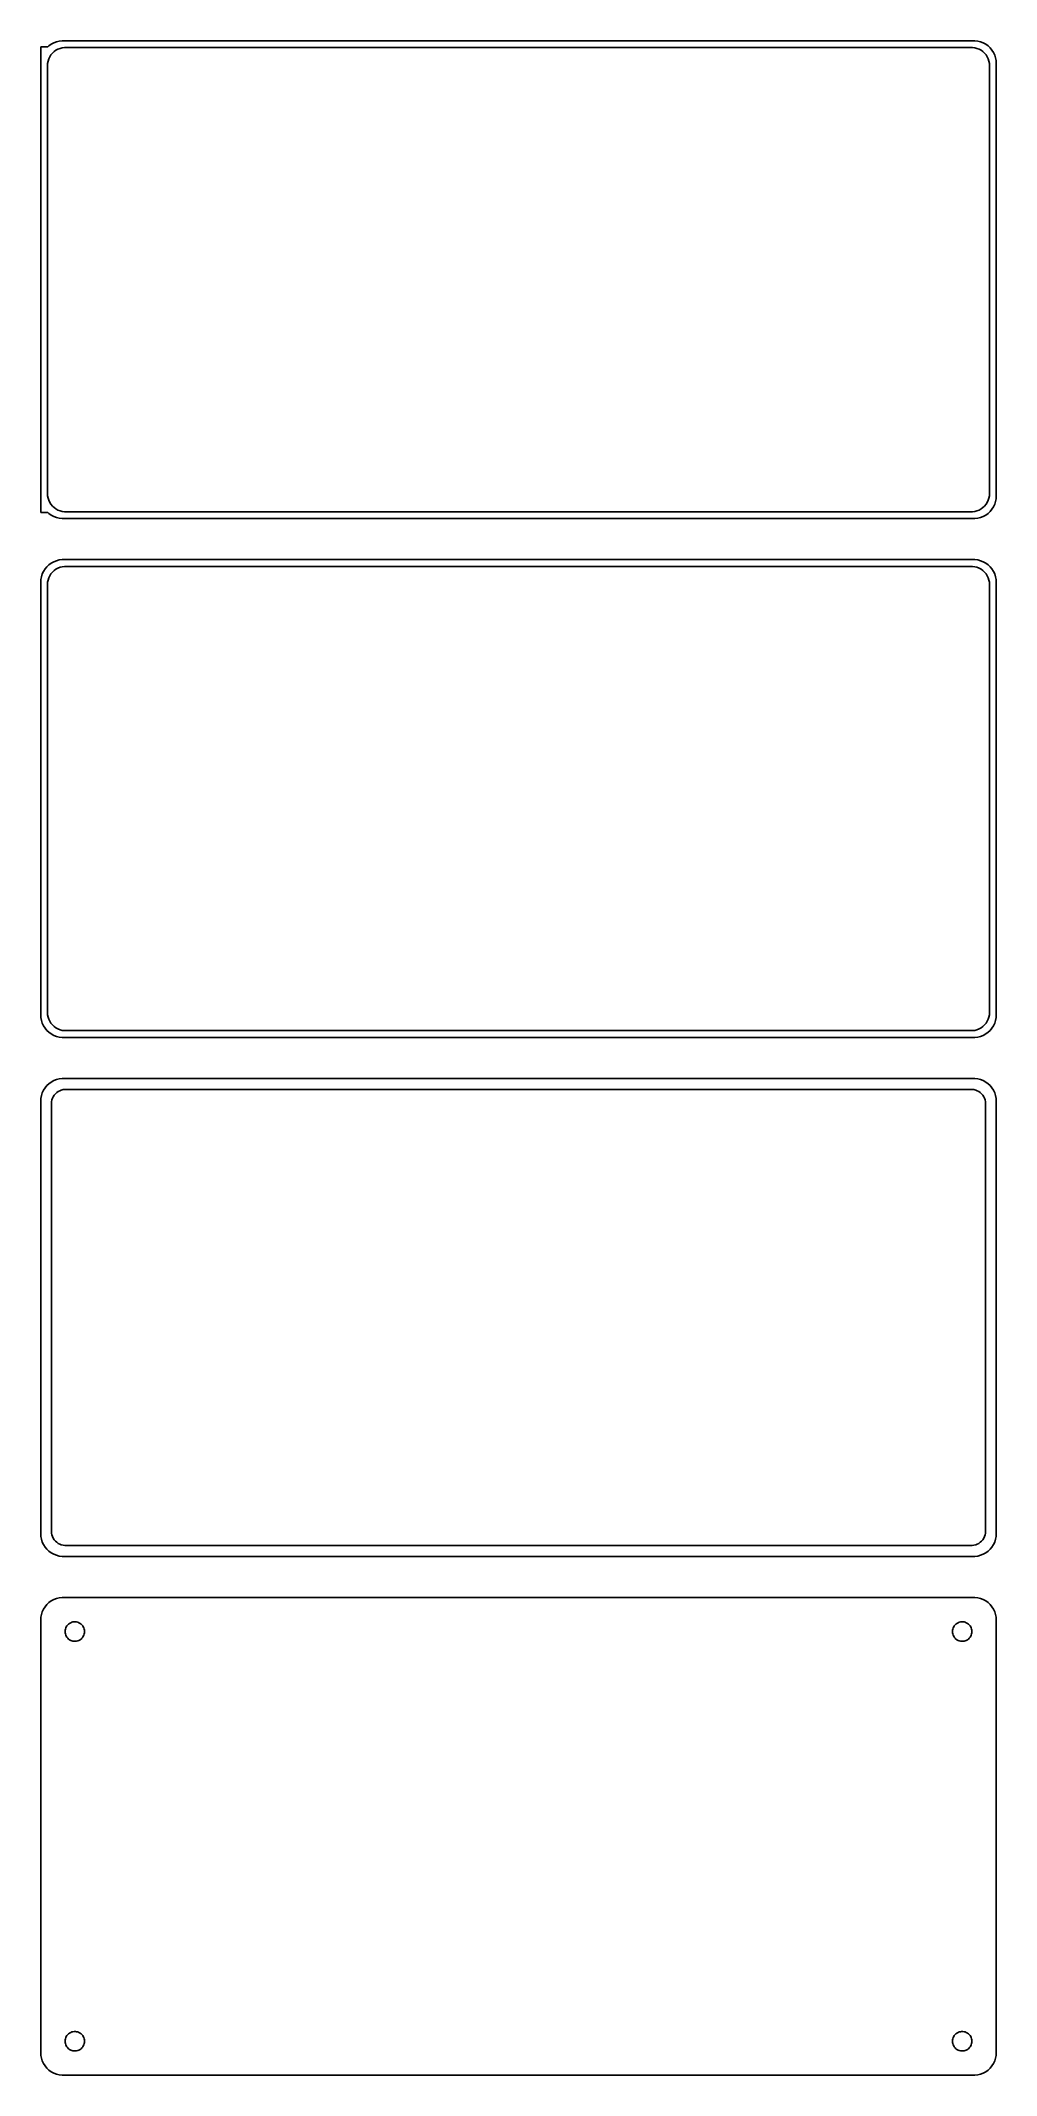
# Model space of a CAD drawing. Header units: metres. Extents: x -105 to 105, y 404 to 850.
import ezdxf

# ---------------------------------------------------------------- set-up
doc = ezdxf.new("R2010")
doc.units = ezdxf.units.M

msp = doc.modelspace()

# ---------------------------------------------------------------- linework, layer by layer
for p, q in [((-103.187, 849.353), (-103.4, 849.153)), ((-102.679, 849.722), (-103.187, 849.353)), ((-102.129, 850.024), (-102.679, 849.722)), ((-101.545, 850.255), (-102.129, 850.024)), ((-100.937, 850.411), (-101.545, 850.255)), ((-100.314, 850.49), (-100.937, 850.411)), ((100.314, 850.49), (-100.314, 850.49)), ((100.937, 850.411), (100.314, 850.49)), ((101.545, 850.255), (100.937, 850.411)), ((102.129, 850.024), (101.545, 850.255)), ((102.679, 849.722), (102.129, 850.024)), ((103.187, 849.353), (102.679, 849.722)), ((103.645, 848.923), (103.187, 849.353)), ((-103.4, 849.153), (-105, 849.153)), ((-105, 849.153), (-105, 746.847)), ((-103.5, 845), (-103.468, 845.501)), ((-103.5, 751), (-103.5, 845)), ((-103.468, 845.501), (-103.374, 845.995)), ((-103.374, 845.995), (-103.219, 846.472)), ((-103.219, 846.472), (-103.005, 846.927)), ((-103.005, 846.927), (-102.736, 847.351)), ((-102.736, 847.351), (-102.416, 847.738)), ((-102.416, 847.738), (-102.05, 848.082)), ((-102.05, 848.082), (-101.643, 848.377)), ((-101.643, 848.377), (-101.203, 848.619)), ((-101.203, 848.619), (-100.736, 848.804)), ((-100.736, 848.804), (-100.25, 848.929)), ((-100.25, 848.929), (-99.7512, 848.992)), ((-99.7512, 848.992), (99.7512, 848.992)), ((99.7512, 848.992), (100.25, 848.929)), ((100.25, 848.929), (100.736, 848.804)), ((100.736, 848.804), (101.203, 848.619)), ((101.203, 848.619), (101.643, 848.377)), ((101.643, 848.377), (102.05, 848.082)), ((102.05, 848.082), (102.416, 847.738)), ((102.416, 847.738), (102.736, 847.351)), ((102.736, 847.351), (103.005, 846.927)), ((103.005, 846.927), (103.219, 846.472)), ((103.219, 846.472), (103.374, 845.995)), ((103.374, 845.995), (103.468, 845.501)), ((103.468, 845.501), (103.5, 845)), ((103.5, 845), (103.5, 751)), ((104.045, 848.439), (103.645, 848.923)), ((104.382, 847.909), (104.045, 848.439)), ((104.649, 847.341), (104.382, 847.909)), ((104.843, 846.743), (104.649, 847.341)), ((104.961, 846.127), (104.843, 846.743)), ((105, 845.5), (104.961, 846.127)), ((105, 750.5), (105, 845.5)), ((-103.468, 750.499), (-103.5, 751)), ((103.5, 751), (103.468, 750.499)), ((-105, 746.847), (-103.4, 746.847)), ((-103.374, 750.005), (-103.468, 750.499)), ((-103.4, 746.847), (-103.187, 746.647)), ((-103.219, 749.528), (-103.374, 750.005)), ((-103.005, 749.073), (-103.219, 749.528)), ((-103.187, 746.647), (-102.679, 746.278)), ((-102.736, 748.649), (-103.005, 749.073)), ((-102.416, 748.262), (-102.736, 748.649)), ((-102.05, 747.918), (-102.416, 748.262)), ((-101.643, 747.623), (-102.05, 747.918)), ((-101.203, 747.381), (-101.643, 747.623)), ((-100.736, 747.196), (-101.203, 747.381)), ((-100.25, 747.071), (-100.736, 747.196)), ((-99.7512, 747.008), (-100.25, 747.071)), ((99.7512, 747.008), (-99.7512, 747.008)), ((100.25, 747.071), (99.7512, 747.008)), ((100.736, 747.196), (100.25, 747.071)), ((101.203, 747.381), (100.736, 747.196)), ((101.643, 747.623), (101.203, 747.381)), ((102.05, 747.918), (101.643, 747.623)), ((102.416, 748.262), (102.05, 747.918)), ((102.736, 748.649), (102.416, 748.262)), ((102.679, 746.278), (103.187, 746.647)), ((103.005, 749.073), (102.736, 748.649)), ((103.219, 749.528), (103.005, 749.073)), ((103.187, 746.647), (103.645, 747.077)), ((103.374, 750.005), (103.219, 749.528)), ((103.468, 750.499), (103.374, 750.005)), ((103.645, 747.077), (104.045, 747.561)), ((104.045, 747.561), (104.382, 748.091)), ((104.382, 748.091), (104.649, 748.659)), ((104.649, 748.659), (104.843, 749.257)), ((104.843, 749.257), (104.961, 749.873)), ((104.961, 749.873), (105, 750.5)), ((-102.679, 746.278), (-102.129, 745.976)), ((-102.129, 745.976), (-101.545, 745.745)), ((-101.545, 745.745), (-100.937, 745.589)), ((-100.937, 745.589), (-100.314, 745.51)), ((-100.314, 745.51), (100.314, 745.51)), ((100.314, 745.51), (100.937, 745.589)), ((100.937, 745.589), (101.545, 745.745)), ((101.545, 745.745), (102.129, 745.976)), ((102.129, 745.976), (102.679, 746.278)), ((-104.649, 733.341), (-104.843, 732.743)), ((-104.382, 733.909), (-104.649, 733.341)), ((-104.045, 734.439), (-104.382, 733.909)), ((-103.645, 734.923), (-104.045, 734.439)), ((-103.187, 735.353), (-103.645, 734.923)), ((-102.679, 735.722), (-103.187, 735.353)), ((-103.005, 732.927), (-102.736, 733.351)), ((-102.736, 733.351), (-102.416, 733.738)), ((-102.129, 736.024), (-102.679, 735.722)), ((-102.416, 733.738), (-102.05, 734.082)), ((-101.545, 736.255), (-102.129, 736.024)), ((-102.05, 734.082), (-101.643, 734.377)), ((-101.643, 734.377), (-101.203, 734.619)), ((-100.937, 736.411), (-101.545, 736.255)), ((-101.203, 734.619), (-100.736, 734.804)), ((-100.314, 736.49), (-100.937, 736.411)), ((-100.736, 734.804), (-100.25, 734.929)), ((100.314, 736.49), (-100.314, 736.49)), ((-100.25, 734.929), (-99.7512, 734.992)), ((-99.7512, 734.992), (99.7512, 734.992)), ((99.7512, 734.992), (100.25, 734.929)), ((100.25, 734.929), (100.736, 734.804)), ((100.937, 736.411), (100.314, 736.49)), ((100.736, 734.804), (101.203, 734.619)), ((101.545, 736.255), (100.937, 736.411)), ((101.203, 734.619), (101.643, 734.377)), ((102.129, 736.024), (101.545, 736.255)), ((101.643, 734.377), (102.05, 734.082)), ((102.05, 734.082), (102.416, 733.738)), ((102.679, 735.722), (102.129, 736.024)), ((102.416, 733.738), (102.736, 733.351)), ((103.187, 735.353), (102.679, 735.722)), ((102.736, 733.351), (103.005, 732.927)), ((103.645, 734.923), (103.187, 735.353)), ((104.045, 734.439), (103.645, 734.923)), ((104.382, 733.909), (104.045, 734.439)), ((104.649, 733.341), (104.382, 733.909)), ((104.843, 732.743), (104.649, 733.341)), ((-104.961, 732.127), (-105, 731.5)), ((-105, 731.5), (-105, 636.5)), ((-104.843, 732.743), (-104.961, 732.127)), ((-103.5, 731), (-103.468, 731.501)), ((-103.5, 637), (-103.5, 731)), ((-103.468, 731.501), (-103.374, 731.995)), ((-103.374, 731.995), (-103.219, 732.472)), ((-103.219, 732.472), (-103.005, 732.927)), ((103.005, 732.927), (103.219, 732.472)), ((103.219, 732.472), (103.374, 731.995)), ((103.374, 731.995), (103.468, 731.501)), ((103.468, 731.501), (103.5, 731)), ((103.5, 731), (103.5, 637)), ((104.961, 732.127), (104.843, 732.743)), ((105, 731.5), (104.961, 732.127)), ((105, 636.5), (105, 731.5)), ((-105, 636.5), (-104.961, 635.873)), ((-104.961, 635.873), (-104.843, 635.257)), ((-104.843, 635.257), (-104.649, 634.659)), ((-103.468, 636.499), (-103.5, 637)), ((-103.374, 636.005), (-103.468, 636.499)), ((-103.219, 635.528), (-103.374, 636.005)), ((-103.005, 635.073), (-103.219, 635.528)), ((-102.736, 634.649), (-103.005, 635.073)), ((103.005, 635.073), (102.736, 634.649)), ((103.219, 635.528), (103.005, 635.073)), ((103.374, 636.005), (103.219, 635.528)), ((103.468, 636.499), (103.374, 636.005)), ((103.5, 637), (103.468, 636.499)), ((104.649, 634.659), (104.843, 635.257)), ((104.843, 635.257), (104.961, 635.873)), ((104.961, 635.873), (105, 636.5)), ((-104.649, 634.659), (-104.382, 634.091)), ((-104.382, 634.091), (-104.045, 633.561)), ((-104.045, 633.561), (-103.645, 633.077)), ((-103.645, 633.077), (-103.187, 632.647)), ((-103.187, 632.647), (-102.679, 632.278)), ((-102.416, 634.262), (-102.736, 634.649)), ((-102.679, 632.278), (-102.129, 631.976)), ((-102.05, 633.918), (-102.416, 634.262)), ((-102.129, 631.976), (-101.545, 631.745)), ((-101.643, 633.623), (-102.05, 633.918)), ((-101.203, 633.381), (-101.643, 633.623)), ((-101.545, 631.745), (-100.937, 631.589)), ((-100.736, 633.196), (-101.203, 633.381)), ((-100.937, 631.589), (-100.314, 631.51)), ((-100.25, 633.071), (-100.736, 633.196)), ((-100.314, 631.51), (100.314, 631.51)), ((-99.7512, 633.008), (-100.25, 633.071)), ((99.7512, 633.008), (-99.7512, 633.008)), ((100.25, 633.071), (99.7512, 633.008)), ((100.736, 633.196), (100.25, 633.071)), ((100.314, 631.51), (100.937, 631.589)), ((101.203, 633.381), (100.736, 633.196)), ((100.937, 631.589), (101.545, 631.745)), ((101.643, 633.623), (101.203, 633.381)), ((101.545, 631.745), (102.129, 631.976)), ((102.05, 633.918), (101.643, 633.623)), ((102.416, 634.262), (102.05, 633.918)), ((102.129, 631.976), (102.679, 632.278)), ((102.736, 634.649), (102.416, 634.262)), ((102.679, 632.278), (103.187, 632.647)), ((103.187, 632.647), (103.645, 633.077)), ((103.645, 633.077), (104.045, 633.561)), ((104.045, 633.561), (104.382, 634.091)), ((104.382, 634.091), (104.649, 634.659)), ((-103.187, 621.353), (-103.645, 620.923)), ((-102.679, 621.722), (-103.187, 621.353)), ((-102.129, 622.024), (-102.679, 621.722)), ((-101.545, 622.255), (-102.129, 622.024)), ((-100.937, 622.411), (-101.545, 622.255)), ((-100.314, 622.49), (-100.937, 622.411)), ((100.314, 622.49), (-100.314, 622.49)), ((100.937, 622.411), (100.314, 622.49)), ((101.545, 622.255), (100.937, 622.411)), ((102.129, 622.024), (101.545, 622.255)), ((102.679, 621.722), (102.129, 622.024)), ((103.187, 621.353), (102.679, 621.722)), ((103.645, 620.923), (103.187, 621.353)), ((-104.961, 618.127), (-105, 617.5)), ((-105, 617.5), (-105, 522.5)), ((-104.843, 618.743), (-104.961, 618.127)), ((-104.649, 619.341), (-104.843, 618.743)), ((-104.382, 619.909), (-104.649, 619.341)), ((-104.045, 620.439), (-104.382, 619.909)), ((-103.645, 620.923), (-104.045, 620.439)), ((-102.613, 617), (-102.588, 617.39)), ((-102.613, 523), (-102.613, 617)), ((-102.588, 617.39), (-102.515, 617.774)), ((-102.515, 617.774), (-102.394, 618.146)), ((-102.394, 618.146), (-102.228, 618.5)), ((-102.228, 618.5), (-102.018, 618.83)), ((-102.018, 618.83), (-101.769, 619.131)), ((-101.769, 619.131), (-101.484, 619.399)), ((-101.484, 619.399), (-101.168, 619.628)), ((-101.168, 619.628), (-100.825, 619.817)), ((-100.825, 619.817), (-100.462, 619.961)), ((-100.462, 619.961), (-100.083, 620.058)), ((-100.083, 620.058), (-99.6955, 620.107)), ((-99.6955, 620.107), (99.6955, 620.107)), ((99.6955, 620.107), (100.083, 620.058)), ((100.083, 620.058), (100.462, 619.961)), ((100.462, 619.961), (100.825, 619.817)), ((100.825, 619.817), (101.168, 619.628)), ((101.168, 619.628), (101.484, 619.399)), ((101.484, 619.399), (101.769, 619.131)), ((101.769, 619.131), (102.018, 618.83)), ((102.018, 618.83), (102.228, 618.5)), ((102.228, 618.5), (102.394, 618.146)), ((102.394, 618.146), (102.515, 617.774)), ((102.515, 617.774), (102.588, 617.39)), ((102.588, 617.39), (102.613, 617)), ((102.613, 617), (102.613, 523)), ((104.045, 620.439), (103.645, 620.923)), ((104.382, 619.909), (104.045, 620.439)), ((104.649, 619.341), (104.382, 619.909)), ((104.843, 618.743), (104.649, 619.341)), ((104.961, 618.127), (104.843, 618.743)), ((105, 617.5), (104.961, 618.127)), ((105, 522.5), (105, 617.5)), ((-102.588, 522.61), (-102.613, 523)), ((102.613, 523), (102.588, 522.61)), ((-105, 522.5), (-104.961, 521.873)), ((-104.961, 521.873), (-104.843, 521.257)), ((-104.843, 521.257), (-104.649, 520.659)), ((-104.649, 520.659), (-104.382, 520.091)), ((-104.382, 520.091), (-104.045, 519.561)), ((-104.045, 519.561), (-103.645, 519.077)), ((-103.645, 519.077), (-103.187, 518.647)), ((-103.187, 518.647), (-102.679, 518.278)), ((-102.515, 522.226), (-102.588, 522.61)), ((-102.394, 521.854), (-102.515, 522.226)), ((-102.228, 521.5), (-102.394, 521.854)), ((-102.018, 521.17), (-102.228, 521.5)), ((-101.769, 520.869), (-102.018, 521.17)), ((-101.484, 520.601), (-101.769, 520.869)), ((-101.168, 520.372), (-101.484, 520.601)), ((-100.825, 520.183), (-101.168, 520.372)), ((-100.462, 520.039), (-100.825, 520.183)), ((-100.083, 519.942), (-100.462, 520.039)), ((-99.6955, 519.893), (-100.083, 519.942)), ((99.6955, 519.893), (-99.6955, 519.893)), ((100.083, 519.942), (99.6955, 519.893)), ((100.462, 520.039), (100.083, 519.942)), ((100.825, 520.183), (100.462, 520.039)), ((101.168, 520.372), (100.825, 520.183)), ((101.484, 520.601), (101.168, 520.372)), ((101.769, 520.869), (101.484, 520.601)), ((102.018, 521.17), (101.769, 520.869)), ((102.228, 521.5), (102.018, 521.17)), ((102.394, 521.854), (102.228, 521.5)), ((102.515, 522.226), (102.394, 521.854)), ((102.588, 522.61), (102.515, 522.226)), ((102.679, 518.278), (103.187, 518.647)), ((103.187, 518.647), (103.645, 519.077)), ((103.645, 519.077), (104.045, 519.561)), ((104.045, 519.561), (104.382, 520.091)), ((104.382, 520.091), (104.649, 520.659)), ((104.649, 520.659), (104.843, 521.257)), ((104.843, 521.257), (104.961, 521.873)), ((104.961, 521.873), (105, 522.5)), ((-102.679, 518.278), (-102.129, 517.976)), ((-102.129, 517.976), (-101.545, 517.745)), ((-101.545, 517.745), (-100.937, 517.589)), ((-100.937, 517.589), (-100.314, 517.51)), ((-100.314, 517.51), (100.314, 517.51)), ((100.314, 517.51), (100.937, 517.589)), ((100.937, 517.589), (101.545, 517.745)), ((101.545, 517.745), (102.129, 517.976)), ((102.129, 517.976), (102.679, 518.278)), ((-104.649, 505.341), (-104.843, 504.743)), ((-104.382, 505.909), (-104.649, 505.341)), ((-104.045, 506.439), (-104.382, 505.909)), ((-103.645, 506.923), (-104.045, 506.439)), ((-103.187, 507.353), (-103.645, 506.923)), ((-102.679, 507.722), (-103.187, 507.353)), ((-102.129, 508.024), (-102.679, 507.722)), ((-101.545, 508.255), (-102.129, 508.024)), ((-100.937, 508.411), (-101.545, 508.255)), ((-100.314, 508.49), (-100.937, 508.411)), ((100.314, 508.49), (-100.314, 508.49)), ((100.937, 508.411), (100.314, 508.49)), ((101.545, 508.255), (100.937, 508.411)), ((102.129, 508.024), (101.545, 508.255)), ((102.679, 507.722), (102.129, 508.024)), ((103.187, 507.353), (102.679, 507.722)), ((103.645, 506.923), (103.187, 507.353)), ((104.045, 506.439), (103.645, 506.923)), ((104.382, 505.909), (104.045, 506.439)), ((104.649, 505.341), (104.382, 505.909)), ((104.843, 504.743), (104.649, 505.341)), ((-104.961, 504.127), (-105, 503.5)), ((-105, 503.5), (-105, 408.5)), ((-104.843, 504.743), (-104.961, 504.127)), ((-99.6353, 501), (-99.6185, 501.268)), ((-99.6185, 500.732), (-99.6353, 501)), ((-99.6185, 501.268), (-99.5682, 501.531)), ((-99.5682, 500.469), (-99.6185, 500.732)), ((-99.5682, 501.531), (-99.4853, 501.786)), ((-99.4853, 501.786), (-99.3712, 502.029)), ((-99.3712, 502.029), (-99.2275, 502.255)), ((-99.2275, 502.255), (-99.0566, 502.462)), ((-99.0566, 502.462), (-98.8611, 502.645)), ((-98.8611, 502.645), (-98.6441, 502.803)), ((-98.6441, 502.803), (-98.4092, 502.932)), ((-98.4092, 502.932), (-98.1598, 503.031)), ((-98.1598, 503.031), (-97.9001, 503.097)), ((-97.9001, 503.097), (-97.6341, 503.131)), ((-97.6341, 503.131), (-97.3659, 503.131)), ((-97.3659, 503.131), (-97.0999, 503.097)), ((-97.0999, 503.097), (-96.8401, 503.031)), ((-96.8401, 503.031), (-96.5908, 502.932)), ((-96.5908, 502.932), (-96.3559, 502.803)), ((-96.3559, 502.803), (-96.1389, 502.645)), ((-96.1389, 502.645), (-95.9434, 502.462)), ((-95.9434, 502.462), (-95.7725, 502.255)), ((-95.7725, 502.255), (-95.6288, 502.029)), ((-95.6288, 502.029), (-95.5146, 501.786)), ((-95.5146, 501.786), (-95.4318, 501.531)), ((-95.4318, 501.531), (-95.3815, 501.268)), ((-95.3815, 500.732), (-95.4318, 500.469)), ((-95.3815, 501.268), (-95.3647, 501)), ((-95.3647, 501), (-95.3815, 500.732)), ((95.3647, 501), (95.3815, 501.268)), ((95.3815, 500.732), (95.3647, 501)), ((95.3815, 501.268), (95.4318, 501.531)), ((95.4318, 500.469), (95.3815, 500.732)), ((95.4318, 501.531), (95.5146, 501.786)), ((95.5146, 501.786), (95.6288, 502.029)), ((95.6288, 502.029), (95.7725, 502.255)), ((95.7725, 502.255), (95.9434, 502.462)), ((95.9434, 502.462), (96.1389, 502.645)), ((96.1389, 502.645), (96.3559, 502.803)), ((96.3559, 502.803), (96.5908, 502.932)), ((96.5908, 502.932), (96.8401, 503.031)), ((96.8401, 503.031), (97.0999, 503.097)), ((97.0999, 503.097), (97.3659, 503.131)), ((97.3659, 503.131), (97.6341, 503.131)), ((97.6341, 503.131), (97.9001, 503.097)), ((97.9001, 503.097), (98.1598, 503.031)), ((98.1598, 503.031), (98.4092, 502.932)), ((98.4092, 502.932), (98.6441, 502.803)), ((98.6441, 502.803), (98.8611, 502.645)), ((98.8611, 502.645), (99.0566, 502.462)), ((99.0566, 502.462), (99.2275, 502.255)), ((99.2275, 502.255), (99.3712, 502.029)), ((99.3712, 502.029), (99.4853, 501.786)), ((99.4853, 501.786), (99.5682, 501.531)), ((99.5682, 501.531), (99.6185, 501.268)), ((99.6185, 500.732), (99.5682, 500.469)), ((99.6185, 501.268), (99.6353, 501)), ((99.6353, 501), (99.6185, 500.732)), ((104.961, 504.127), (104.843, 504.743)), ((105, 503.5), (104.961, 504.127)), ((105, 408.5), (105, 503.5)), ((-99.4853, 500.214), (-99.5682, 500.469)), ((-99.3712, 499.971), (-99.4853, 500.214)), ((-99.2275, 499.745), (-99.3712, 499.971)), ((-99.0566, 499.538), (-99.2275, 499.745)), ((-98.8611, 499.355), (-99.0566, 499.538)), ((-98.6441, 499.197), (-98.8611, 499.355)), ((-98.4092, 499.068), (-98.6441, 499.197)), ((-98.1598, 498.969), (-98.4092, 499.068)), ((-97.9001, 498.903), (-98.1598, 498.969)), ((-97.6341, 498.869), (-97.9001, 498.903)), ((-97.3659, 498.869), (-97.6341, 498.869)), ((-97.0999, 498.903), (-97.3659, 498.869)), ((-96.8401, 498.969), (-97.0999, 498.903)), ((-96.5908, 499.068), (-96.8401, 498.969)), ((-96.3559, 499.197), (-96.5908, 499.068)), ((-96.1389, 499.355), (-96.3559, 499.197)), ((-95.9434, 499.538), (-96.1389, 499.355)), ((-95.7725, 499.745), (-95.9434, 499.538)), ((-95.6288, 499.971), (-95.7725, 499.745)), ((-95.5146, 500.214), (-95.6288, 499.971)), ((-95.4318, 500.469), (-95.5146, 500.214)), ((95.5146, 500.214), (95.4318, 500.469)), ((95.6288, 499.971), (95.5146, 500.214)), ((95.7725, 499.745), (95.6288, 499.971)), ((95.9434, 499.538), (95.7725, 499.745)), ((96.1389, 499.355), (95.9434, 499.538)), ((96.3559, 499.197), (96.1389, 499.355)), ((96.5908, 499.068), (96.3559, 499.197)), ((96.8401, 498.969), (96.5908, 499.068)), ((97.0999, 498.903), (96.8401, 498.969)), ((97.3659, 498.869), (97.0999, 498.903)), ((97.6341, 498.869), (97.3659, 498.869)), ((97.9001, 498.903), (97.6341, 498.869)), ((98.1598, 498.969), (97.9001, 498.903)), ((98.4092, 499.068), (98.1598, 498.969)), ((98.6441, 499.197), (98.4092, 499.068)), ((98.8611, 499.355), (98.6441, 499.197)), ((99.0566, 499.538), (98.8611, 499.355)), ((99.2275, 499.745), (99.0566, 499.538)), ((99.3712, 499.971), (99.2275, 499.745)), ((99.4853, 500.214), (99.3712, 499.971)), ((99.5682, 500.469), (99.4853, 500.214)), ((-99.6353, 411), (-99.6185, 411.268)), ((-99.6185, 411.268), (-99.5682, 411.531)), ((-99.5682, 411.531), (-99.4853, 411.786)), ((-99.4853, 411.786), (-99.3712, 412.029)), ((-99.3712, 412.029), (-99.2275, 412.255)), ((-99.2275, 412.255), (-99.0566, 412.462)), ((-99.0566, 412.462), (-98.8611, 412.645)), ((-98.8611, 412.645), (-98.6441, 412.803)), ((-98.6441, 412.803), (-98.4092, 412.932)), ((-98.4092, 412.932), (-98.1598, 413.031)), ((-98.1598, 413.031), (-97.9001, 413.097)), ((-97.9001, 413.097), (-97.6341, 413.131)), ((-97.6341, 413.131), (-97.3659, 413.131)), ((-97.3659, 413.131), (-97.0999, 413.097)), ((-97.0999, 413.097), (-96.8401, 413.031)), ((-96.8401, 413.031), (-96.5908, 412.932)), ((-96.5908, 412.932), (-96.3559, 412.803)), ((-96.3559, 412.803), (-96.1389, 412.645)), ((-96.1389, 412.645), (-95.9434, 412.462)), ((-95.9434, 412.462), (-95.7725, 412.255)), ((-95.7725, 412.255), (-95.6288, 412.029)), ((-95.6288, 412.029), (-95.5146, 411.786)), ((-95.5146, 411.786), (-95.4318, 411.531)), ((-95.4318, 411.531), (-95.3815, 411.268)), ((-95.3815, 411.268), (-95.3647, 411)), ((95.3647, 411), (95.3815, 411.268)), ((95.3815, 411.268), (95.4318, 411.531)), ((95.4318, 411.531), (95.5146, 411.786)), ((95.5146, 411.786), (95.6288, 412.029)), ((95.6288, 412.029), (95.7725, 412.255)), ((95.7725, 412.255), (95.9434, 412.462)), ((95.9434, 412.462), (96.1389, 412.645)), ((96.1389, 412.645), (96.3559, 412.803)), ((96.3559, 412.803), (96.5908, 412.932)), ((96.5908, 412.932), (96.8401, 413.031)), ((96.8401, 413.031), (97.0999, 413.097)), ((97.0999, 413.097), (97.3659, 413.131)), ((97.3659, 413.131), (97.6341, 413.131)), ((97.6341, 413.131), (97.9001, 413.097)), ((97.9001, 413.097), (98.1598, 413.031)), ((98.1598, 413.031), (98.4092, 412.932)), ((98.4092, 412.932), (98.6441, 412.803)), ((98.6441, 412.803), (98.8611, 412.645)), ((98.8611, 412.645), (99.0566, 412.462)), ((99.0566, 412.462), (99.2275, 412.255)), ((99.2275, 412.255), (99.3712, 412.029)), ((99.3712, 412.029), (99.4853, 411.786)), ((99.4853, 411.786), (99.5682, 411.531)), ((99.5682, 411.531), (99.6185, 411.268)), ((99.6185, 411.268), (99.6353, 411)), ((-105, 408.5), (-104.961, 407.873)), ((-104.961, 407.873), (-104.843, 407.257)), ((-104.843, 407.257), (-104.649, 406.659)), ((-99.6185, 410.732), (-99.6353, 411)), ((-99.5682, 410.469), (-99.6185, 410.732)), ((-99.4853, 410.214), (-99.5682, 410.469)), ((-99.3712, 409.971), (-99.4853, 410.214)), ((-99.2275, 409.745), (-99.3712, 409.971)), ((-99.0566, 409.538), (-99.2275, 409.745)), ((-98.8611, 409.355), (-99.0566, 409.538)), ((-98.6441, 409.197), (-98.8611, 409.355)), ((-98.4092, 409.068), (-98.6441, 409.197)), ((-98.1598, 408.969), (-98.4092, 409.068)), ((-97.9001, 408.903), (-98.1598, 408.969)), ((-97.6341, 408.869), (-97.9001, 408.903)), ((-97.3659, 408.869), (-97.6341, 408.869)), ((-97.0999, 408.903), (-97.3659, 408.869)), ((-96.8401, 408.969), (-97.0999, 408.903)), ((-96.5908, 409.068), (-96.8401, 408.969)), ((-96.3559, 409.197), (-96.5908, 409.068)), ((-96.1389, 409.355), (-96.3559, 409.197)), ((-95.9434, 409.538), (-96.1389, 409.355)), ((-95.7725, 409.745), (-95.9434, 409.538)), ((-95.6288, 409.971), (-95.7725, 409.745)), ((-95.5146, 410.214), (-95.6288, 409.971)), ((-95.4318, 410.469), (-95.5146, 410.214)), ((-95.3815, 410.732), (-95.4318, 410.469)), ((-95.3647, 411), (-95.3815, 410.732)), ((95.3815, 410.732), (95.3647, 411)), ((95.4318, 410.469), (95.3815, 410.732)), ((95.5146, 410.214), (95.4318, 410.469)), ((95.6288, 409.971), (95.5146, 410.214)), ((95.7725, 409.745), (95.6288, 409.971)), ((95.9434, 409.538), (95.7725, 409.745)), ((96.1389, 409.355), (95.9434, 409.538)), ((96.3559, 409.197), (96.1389, 409.355)), ((96.5908, 409.068), (96.3559, 409.197)), ((96.8401, 408.969), (96.5908, 409.068)), ((97.0999, 408.903), (96.8401, 408.969)), ((97.3659, 408.869), (97.0999, 408.903)), ((97.6341, 408.869), (97.3659, 408.869)), ((97.9001, 408.903), (97.6341, 408.869)), ((98.1598, 408.969), (97.9001, 408.903)), ((98.4092, 409.068), (98.1598, 408.969)), ((98.6441, 409.197), (98.4092, 409.068)), ((98.8611, 409.355), (98.6441, 409.197)), ((99.0566, 409.538), (98.8611, 409.355)), ((99.2275, 409.745), (99.0566, 409.538)), ((99.3712, 409.971), (99.2275, 409.745)), ((99.4853, 410.214), (99.3712, 409.971)), ((99.5682, 410.469), (99.4853, 410.214)), ((99.6185, 410.732), (99.5682, 410.469)), ((99.6353, 411), (99.6185, 410.732)), ((104.649, 406.659), (104.843, 407.257)), ((104.843, 407.257), (104.961, 407.873)), ((104.961, 407.873), (105, 408.5)), ((-104.649, 406.659), (-104.382, 406.091)), ((-104.382, 406.091), (-104.045, 405.561)), ((-104.045, 405.561), (-103.645, 405.077)), ((-103.645, 405.077), (-103.187, 404.647)), ((-103.187, 404.647), (-102.679, 404.278)), ((-102.679, 404.278), (-102.129, 403.976)), ((-102.129, 403.976), (-101.545, 403.745)), ((-101.545, 403.745), (-100.937, 403.589)), ((-100.937, 403.589), (-100.314, 403.51)), ((-100.314, 403.51), (100.314, 403.51)), ((100.314, 403.51), (100.937, 403.589)), ((100.937, 403.589), (101.545, 403.745)), ((101.545, 403.745), (102.129, 403.976)), ((102.129, 403.976), (102.679, 404.278)), ((102.679, 404.278), (103.187, 404.647)), ((103.187, 404.647), (103.645, 405.077)), ((103.645, 405.077), (104.045, 405.561)), ((104.045, 405.561), (104.382, 406.091)), ((104.382, 406.091), (104.649, 406.659))]:
    msp.add_line(p, q)

doc.saveas('drawing.dxf')
